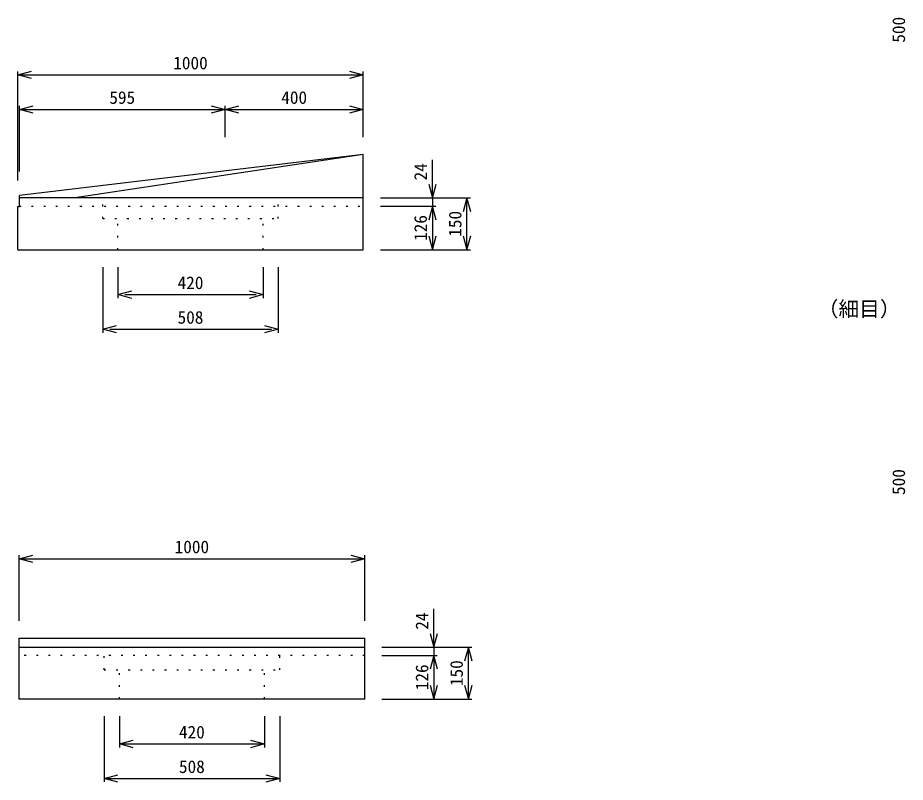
# Model space of a CAD drawing. Units: millimetres, scale not verified. Extents: x -8400 to 8400, y -5940 to 5940.
# Drawn here: x 2961 to 5529, y 692 to 2904 of the extents above; entities that cross this region are included whole.
import ezdxf
from ezdxf.enums import TextEntityAlignment as Align

# ---------------------------------------------------------------- set-up
doc = ezdxf.new("R2010")
doc.units = ezdxf.units.MM
doc.header["$LTSCALE"] = 20
doc.linetypes.add('DOTTED', pattern=[1.75, 0.25, -1.5])
for name, color, linetype, lineweight in [('0-0_DIM', 7, 'Continuous', 25), ('0-5_OUTLINE', 3, 'Continuous', 25), ('0-6_OUTLINE2', 4, 'DOTTED', 25), ('0-7_TXT', 7, 'Continuous', 25)]:
    doc.layers.add(name, color=color, linetype=linetype, lineweight=lineweight)
doc.styles.add('ＭＳ ゴシック', font='')
doc.styles.get('ＭＳ ゴシック').set_extended_font_data('MS Gothic')

msp = doc.modelspace()

# ---------------------------------------------------------------- linework, layer by layer
at = {"layer": '0-0_DIM'}
for p, q in [((2960.97, 2432.47), (2960.97, 2748.47)), ((3960.97, 2558.47), (3960.97, 2748.47)), ((2960.97, 2738.47), (3960.97, 2738.47)), ((2965.97, 2458.47), (2965.97, 2648.47)), ((3560.97, 2558.47), (3560.97, 2648.47)), ((2965.97, 2638.47), (3560.97, 2638.47)), ((3560.97, 2638.47), (3960.97, 2638.47)), ((4160.97, 2382.47), (4160.97, 2493.01)), ((4010.97, 2382.47), (4270.97, 2382.47)), ((4160.97, 2382.47), (4160.97, 2358.47)), ((4260.97, 2232.47), (4260.97, 2382.47)), ((4010.97, 2358.47), (4170.97, 2358.47)), ((4160.97, 2358.47), (4160.97, 2232.47)), ((4010.97, 2232.47), (4270.97, 2232.47)), ((3206.97, 2182.47), (3206.97, 1992.47)), ((3250.97, 2182.47), (3250.97, 2092.47)), ((3670.97, 2182.47), (3670.97, 2092.47)), ((3714.97, 2182.47), (3714.97, 1992.47)), ((3270.97, 2102.47), (3650.97, 2102.47)), ((3226.97, 2002.47), (3694.97, 2002.47)), ((2964.97, 1158.47), (2964.97, 1348.47)), ((2964.97, 1338.47), (3964.97, 1338.47)), ((3964.97, 1158.47), (3964.97, 1348.47)), ((4164.97, 1082.47), (4164.97, 1193.01)), ((4014.97, 1082.47), (4274.97, 1082.47)), ((4164.97, 1082.47), (4164.97, 1058.47)), ((4264.97, 932.47), (4264.97, 1082.47)), ((4014.97, 1058.47), (4174.97, 1058.47)), ((4164.97, 1058.47), (4164.97, 932.47)), ((4014.97, 932.47), (4274.97, 932.47)), ((3210.97, 882.47), (3210.97, 692.47)), ((3254.97, 882.47), (3254.97, 792.47)), ((3674.97, 882.47), (3674.97, 792.47)), ((3718.97, 882.47), (3718.97, 692.47)), ((3254.97, 802.47), (3674.97, 802.47)), ((3210.97, 702.47), (3718.97, 702.47))]:
    msp.add_line(p, q, dxfattribs=at)
for points in [[(3000.97, 2727.75), (2960.97, 2738.47), (3000.97, 2749.19)], [(3920.97, 2749.19), (3960.97, 2738.47), (3920.97, 2727.75)], [(3005.97, 2627.75), (2965.97, 2638.47), (3005.97, 2649.19)], [(3520.97, 2649.19), (3560.97, 2638.47), (3520.97, 2627.75)], [(3600.97, 2627.75), (3560.97, 2638.47), (3600.97, 2649.19)], [(3920.97, 2649.19), (3960.97, 2638.47), (3920.97, 2627.75)], [(4150.25, 2422.47), (4160.97, 2382.47), (4171.69, 2422.47)], [(4271.69, 2342.47), (4260.97, 2382.47), (4250.25, 2342.47)], [(4171.69, 2318.47), (4160.97, 2358.47), (4150.25, 2318.47)], [(4150.25, 2272.47), (4160.97, 2232.47), (4171.69, 2272.47)], [(4250.25, 2272.47), (4260.97, 2232.47), (4271.69, 2272.47)], [(3290.97, 2091.75), (3250.97, 2102.47), (3290.97, 2113.19)], [(3630.97, 2113.19), (3670.97, 2102.47), (3630.97, 2091.75)], [(3246.97, 1991.75), (3206.97, 2002.47), (3246.97, 2013.19)], [(3674.97, 2013.19), (3714.97, 2002.47), (3674.97, 1991.75)], [(3004.97, 1327.75), (2964.97, 1338.47), (3004.97, 1349.19)], [(3924.97, 1349.19), (3964.97, 1338.47), (3924.97, 1327.75)], [(4154.25, 1122.47), (4164.97, 1082.47), (4175.69, 1122.47)], [(4275.69, 1042.47), (4264.97, 1082.47), (4254.25, 1042.47)], [(4175.69, 1018.47), (4164.97, 1058.47), (4154.25, 1018.47)], [(4154.25, 972.47), (4164.97, 932.47), (4175.69, 972.47)], [(4254.25, 972.47), (4264.97, 932.47), (4275.69, 972.47)], [(3294.97, 791.75), (3254.97, 802.47), (3294.97, 813.19)], [(3634.97, 813.19), (3674.97, 802.47), (3634.97, 791.75)], [(3250.97, 691.75), (3210.97, 702.47), (3250.97, 713.19)], [(3678.97, 713.19), (3718.97, 702.47), (3678.97, 691.75)]]:
    msp.add_lwpolyline(points, dxfattribs=at)
at = {"layer": '0-5_OUTLINE'}
for p, q in [((3960.97, 2508.47), (2965.97, 2389.07)), ((3960.97, 2508.47), (3126.53, 2382.47)), ((3960.97, 2232.47), (3960.97, 2508.47)), ((3960.97, 2382.47), (2965.97, 2382.47)), ((2960.97, 2232.47), (2960.97, 2357.47)), ((2960.97, 2232.47), (3960.97, 2232.47)), ((2964.97, 932.47), (2964.97, 1108.47)), ((2964.97, 1108.47), (3964.97, 1108.47)), ((3964.97, 932.47), (3964.97, 1108.47)), ((2964.97, 1082.47), (3964.97, 1082.47)), ((3964.97, 932.47), (2964.97, 932.47))]:
    msp.add_line(p, q, dxfattribs=at)
msp.add_lwpolyline([(2960.97, 2357.47), (2965.97, 2357.47), (2965.97, 2389.07)], dxfattribs=at)
at = {"layer": '0-6_OUTLINE2'}
for p, q in [((3206.97, 2322.99), (3206.97, 2382.47)), ((2965.97, 2358.47), (3960.97, 2358.47)), ((3250.97, 2232.47), (3250.97, 2322.99)), ((3670.97, 2232.47), (3670.97, 2322.99)), ((3210.97, 1016.99), (3210.97, 1082.47)), ((3718.97, 1016.99), (3718.97, 1082.47)), ((3964.97, 1058.47), (2964.97, 1058.47)), ((3210.97, 1016.99), (3718.97, 1016.99)), ((3254.97, 932.47), (3254.97, 1016.99)), ((3674.97, 932.47), (3674.97, 1016.99))]:
    msp.add_line(p, q, dxfattribs=at)
msp.add_lwpolyline([(3206.97, 2322.99), (3714.97, 2322.99), (3714.97, 2382.47)], dxfattribs=at)

# ---------------------------------------------------------------- texts
at = {"layer": '0-0_DIM', "style": 'ＭＳ ゴシック'}
for s, p in [('500', (5539.69, 2831.49)), ('24', (4155.97, 2433)), ('150', (4255.97, 2269.97)), ('126', (4155.97, 2257.97)), ('500', (5539.69, 1522.95)), ('24', (4159.97, 1133)), ('126', (4159.97, 957.97)), ('150', (4259.97, 969.97))]:
    msp.add_text(s, height=36.66, rotation=90, dxfattribs=at).set_placement(p, align=Align.BOTTOM_LEFT)
for s, p in [('1000', (3410.97, 2743.47)), ('595', (3225.97, 2643.47)), ('400', (3723.47, 2643.47)), ('420', (3423.47, 2107.47)), ('508', (3423.47, 2007.47)), ('1000', (3414.97, 1343.47)), ('420', (3427.47, 807.47)), ('508', (3427.47, 707.47))]:
    msp.add_text(s, height=36.66, dxfattribs=at).set_placement(p, align=Align.BOTTOM_LEFT)
at = {"layer": '0-7_TXT', "style": 'ＭＳ ゴシック'}
msp.add_text('（細目）', height=43.99, dxfattribs=at).set_placement((5275.86, 2026.13), align=Align.BOTTOM_LEFT)

doc.saveas('drawing.dxf')
